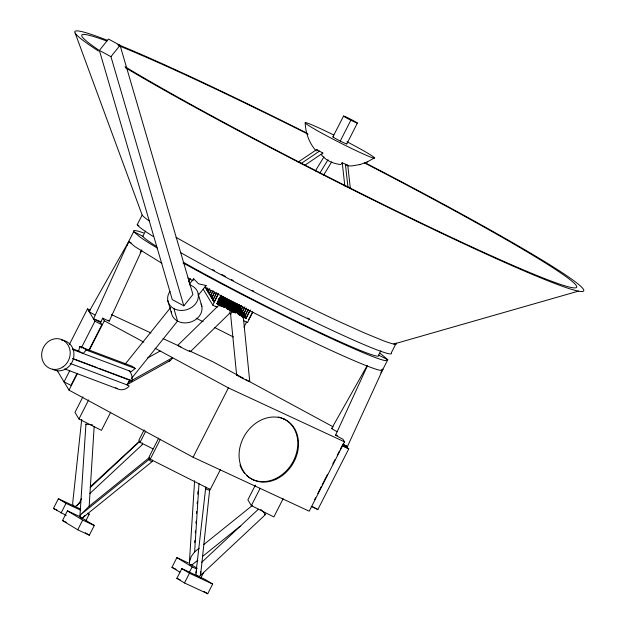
<?xml version="1.0" encoding="UTF-8"?>
<svg xmlns="http://www.w3.org/2000/svg" width="625" height="625" viewBox="0 0 625 625"><rect width="100%" height="100%" fill="white"/><g stroke="black" fill="none" stroke-linecap="round" stroke-linejoin="round"><path stroke-width="0.94" d="M194.609 480.719L189.43 561.914L189.719 564.367L190.305 564.961L192.18 564.703L197.867 560.219M200.711 571.578L200.563 575.406L199.328 576.195L197.242 576.328L196.102 574.547L195.992 573.078L205.797 486.992M194.695 542.547L194.82 540.609M195.312 532.867L195.438 530.93M195.938 523.18L196.055 521.242M196.555 513.492L196.672 511.555M197.172 503.805L197.297 501.867M197.789 494.125L197.977 491.219M189.43 561.914L191.219 556.508L194.625 551.906L198.992 483.531M92.758 424.969L85.938 424.156L79.977 515.266L80.266 517.641L80.859 518.164L82.75 517.688L152.281 461.469L152.594 460.07M149.594 458.18L148.789 459.625L79.977 515.266L89.164 506.25L94.156 426.586M81.711 419.406L72.68 503.148L73.125 505.781L73.805 506.453L75.867 506.258L80.656 502.094M209.727 489.094L200.563 575.406L265.641 514.414L260.781 509.383M195.992 573.078L196.578 570.078M86.188 350.016L83.18 353.508L78.68 351.078L79.766 346.539L83.219 347.805L86.188 350.016L135.203 368.492L131.289 371.648L72.773 349.586M127.016 245.547L128.859 241.328M127.812 383.719L130.172 380.094M193.164 280.109L193.688 278.805L198.547 283.828L206.094 285.516L204.984 287.242L229.922 300.477A142.773 7.469 27 0 0 380.383 370.375L382.836 369.438L387.781 359.734L381.57 354.43A142.773 7.469 27 0 0 379.727 353.148M81.492 498.656L79.57 502.492L77.102 505.406M88.625 350.719L101.875 324.719L100.531 322.484L102.742 318.156L104.313 318.938A7.789 0.406 27 0 0 108.281 320.273M109.289 321.016L141.828 250.164M335.617 435.07L367.336 365.992M382.492 369.148L382.836 369.438L347.406 446.602L342.43 444.406M93.602 318.789L128.773 241.406L89.133 311.578M69.398 344.414L87.508 308.883L90.109 310.195M153.094 236.391A142.773 7.469 27 0 1 137.211 224.727L142.156 215.023L75.18 33.125M69.773 370.625L64.031 381.891L70.961 385.383L77.148 373.25M81.25 348.086L94.938 321.219L87.508 308.883M156.469 246.406A132.469 6.93 27 0 1 142.852 236.281L145.5 231.086M335.758 435.023A7.789 0.406 27 0 0 342.953 439.227L344.539 441.859L309.211 511.195L193.07 457.242L69 390.133L77.391 373.664M89.32 350.258L104.328 320.797L102.742 318.156M82.922 396.805L74.977 412.406L78.945 418.992L101.461 430.336L110.734 412.141M78.945 418.992L88.656 399.922M66.219 515.477L53.438 508.445L58.383 498.734L80.75 509.125M61.055 513.078L66 503.375L58.383 498.734M70.117 363.422L127.164 384.93L129.711 379.922L131.82 381.039A10.906 9.859 -69.3 0 0 129.172 370.852M62.484 520.539L67.438 510.828L79.047 516.227L94.289 525.492L89.344 535.203L77.727 529.805L62.484 520.539L66.633 522.461M188.578 281.93L190.328 278.484M77.727 529.805L82.672 520.102L67.438 510.828M85.93 520.633L89.227 514.164L87.703 513.234M207.469 288.031L206.609 289.727L205.523 287.93L207.609 288.984M209.141 289.242L207.844 291.781L206.766 289.992L207.625 288.297M210.812 290.453L209.086 293.844L208 292.047L209.734 288.656M212.914 290.812L210.32 295.898L209.242 294.102L210.969 290.711M214.586 292.023L211.562 297.953L210.484 296.156L213.07 291.078M144.117 429.891L138.82 440.289L140.055 442.344L153.109 448.922M216.258 293.234L212.805 300.008L211.719 298.219L214.742 292.281M140.055 442.344L145.797 431.078M218.359 293.594L214.039 302.07L212.961 300.273L216.844 292.648M216.828 307.141L212.789 305.102L218.523 293.836M220.703 295.844L216.969 303.766L220.789 295.969M221.352 295.148L216.984 303.734L222.945 306.734M158.695 438.086L148.977 457.148L150.219 459.211L210.266 489.477L220.422 469.539M150.219 459.211L160.375 439.273M236.719 305.398L237.422 304.008L221.148 295.805M237.953 307.453L239.523 304.375M241.039 305.32L239.742 307.859L220.047 297.93M239.195 309.508L241.195 305.578M242.711 306.523L240.984 309.914L218.719 298.695M240.43 311.562L242.867 306.789M244.812 306.891L242.219 311.977L218.242 299.891M241.672 313.625L244.539 308M332.93 136.891L343.531 116.094M246.484 308.094L243.461 314.031L217.773 301.086M242.914 315.68L246.641 308.359M248.156 309.305L244.695 316.086L217.297 302.273M244.148 317.734L248.312 309.57M245.938 318.141L238.227 314.266L245.938 318.141L249.82 310.516M241.523 316.102L246.094 318.406L250.414 309.93M243.969 327.148L246.602 321.984M248.711 319.539L252.594 311.914M252.758 312.18L247.453 322.578L243.312 320.484M340.258 141.047L350.859 120.242M346.797 143.883L357.398 123.078M193.07 457.242L228.398 387.906L344.539 441.859M179.953 572.211L171.938 567.336L176.883 557.625L188.492 563.023M176.867 578.328L181.812 568.617L205.039 579.406L212.664 584.047L207.719 593.75L184.492 582.961L176.867 578.328L180.312 579.922M189.234 572.562L192.125 566.898L176.883 557.625M184.492 582.961L189.438 573.25L181.812 568.617M200.852 577.953L203.734 572.297M255.383 485.102L247.875 499.836L251.344 505.594L273.859 516.945L283.133 498.742M251.344 505.594L260.172 488.258M183.68 262.469A132.469 6.93 27 0 0 312.984 329.203A132.469 6.93 27 0 0 378.609 355.109L380.82 350.773M314.703 499.516L315.586 497.781M317.797 493.445L321.328 486.516M322.211 484.781L327.508 474.383M332.805 463.984L335.016 459.648M337.227 455.312L339.43 450.984M340.312 449.25L342.078 445.781L348.766 448.867L317.859 509.531L311.172 506.445M140.227 252.586L141.656 250.047M331.656 428.492L367.102 365.75M380.773 372.906L382.836 369.438M315.336 171L323.977 156.859M319.938 172.961L328.047 159.711M323.578 175.156L331.719 161.852M89.898 493.484L142.5 444.453L142.469 443M128.781 241.633L131.219 242.953M99.375 50.406L108.484 39.055L120.062 45.312L192.945 294.5L183.836 305.852L172.258 299.586L99.375 50.406L110.953 56.664L183.836 305.852M110.953 56.664L120.062 45.312M125.055 364.305L170.609 307.555M189.438 284.102L193.688 278.805M131.391 378.586L177.547 321.078L173.906 308.617M198.203 295.352L206.094 285.516M85.125 515.352L82.75 517.688M190.438 351.594L229.43 313.492L230.328 311.758C228.617 307.18 222.758 305.75 218.32 305.703L177.695 345.398A7.789 0.406 27 0 0 189.711 351.453L190.297 351.641A7.789 0.406 27 0 0 189.312 350.789L212.539 361.586L243.555 378.359M201.734 562.312L258.438 509.172M90.484 486.555L139.438 441.312M90.164 487.625L139.945 441.227M89.164 506.25L149.648 457.344M194.625 551.906L199.188 548.234M203.75 544.57L252.391 505.469M202.398 556.57L240.164 526.211M298.109 162.117L316.688 149.562L322.859 153.062L322.398 153.93M300.828 163.711L319.414 151.156M305.086 165.07L322.859 153.062M367.055 162.047L374.539 157.859M147.406 358.109L160.164 350.992M126.891 384.75L169.969 360.727M348.039 165.836L351.945 165.93L360.172 164.484M359.672 164.68L367.648 161.82M393.812 344.031L578.453 291.125M350.344 188.477L347.758 165.219L342.258 162.836L341.43 163.211L341.664 163.859M142.078 444.539L142.5 444.453M265.641 514.414L264.531 514.344M152.281 461.469L151.141 461.336L148.789 459.625M347.758 165.219L345.828 165.117M93.617 318.797L101.094 321.758M340.906 164.531C333.492 163.82 325.945 160.688 321.32 154.656M209.883 490.383L206.766 489.422L205.336 487.891M79.766 346.539L132.336 366.32L135.203 368.492M72.609 348.789L78.68 351.078M72.672 358.422L97.117 367.633M98.93 368.32L129.711 379.922M72.969 358.852L131.82 381.039M64.688 368.922L117.203 388.719M111.359 314.578L150.953 332.969M163.07 338.602L181.016 346.938M66 503.375L80.625 510.164M87.508 513.367L89.227 514.164M192.125 566.898L196.273 568.828M82.672 520.102L94.289 525.492M53.438 508.445L56.875 510.047M189.438 573.25L212.664 584.047M171.938 567.336L176.086 569.266M137.211 224.727L138.883 225.57M142.852 236.281L133.68 231.664L128.734 241.367L134.945 246.672L161.906 263.289M378.609 355.109L387.781 359.734L385.328 360.672A142.773 7.469 27 0 1 182.992 262.859M220.516 296.734L238.5 305.805M206.766 289.992L208.844 291.039M220.672 297L240.742 307.117M208 292.047L209.391 292.742M219.344 297.766L241.984 309.172M209.242 294.102L211.32 295.148M218.875 298.961L242.523 310.875M210.484 296.156L212.562 297.211M218.398 300.148L244.461 313.281M211.719 298.219L213.109 298.914M217.93 301.344L245.695 315.344M212.961 300.273L214.344 300.969M217.461 302.539L246.242 317.047M224.523 307.375L216.812 303.5L224.531 307.352M227.094 308.672L235.656 312.977L226.242 308.219M227.055 308.805L233.312 311.961M215.414 306.242L217.086 307.086M229.438 313.312L231.055 314.125L229.43 313.492M196.227 318.227L203.156 321.727M214.43 327.406L233.492 337.016M95.422 319.914L100.531 322.484M342.578 444.602L347.773 447.219L347.406 446.602A7.789 0.406 27 0 0 346.281 445.805M94.938 321.219L101.875 324.719M245.883 379.617L333.211 426.859M104.328 320.797L143.844 342.164M155.008 348.211L228.398 387.906M127.164 384.93L129.258 386.062A10.906 9.859 -69.3 0 1 115.766 387.75M342.383 445.391L348.766 448.867M312.273 506.492L317.859 509.531M187.883 277.93L192.922 280.719M176.008 237.344L211.977 257.484A142.773 7.469 27 0 0 339.023 321.516L364.188 332.859L382.867 340.539A142.773 7.469 27 0 0 396.258 343.094L391.312 352.797A142.773 7.469 27 0 1 320.047 324.625A142.773 7.469 27 0 1 180.312 252.438M283.5 418.75L284.258 419.219M252.586 479.422L253.352 479.883M190.898 564.484L197.32 568.391M203.906 591.43L207.719 593.75M85.336 532.766L89.344 535.203M236.977 375.164L237.75 375.664A7.789 0.406 27 0 0 249.758 381.719L243.453 318.367C240.781 314.82 236.148 310.984 231.445 312.312L230.57 314.07L236.625 374.867M343.039 443.797L345.82 446.109M86.336 424.797L85.938 424.156M316.164 150.984C309.336 143.266 305.562 133.18 305.195 122.914M316.688 149.562L317.195 150.258M237.422 304.008L246.094 318.406M203.219 289.227L212.789 305.102M57.094 370.375L69 390.133M198.234 293.984L201.875 306.445M167.797 300.547L171.445 313.008M345.414 164.258L348 187.516M342.258 162.836L344.844 186.094M382.703 369.492A7.789 0.406 27 0 1 382.102 369.297M157.211 248.008A142.773 7.469 27 0 1 139.891 236.969L133.68 231.664A142.773 7.469 27 0 1 143.586 232.938M309.398 318.867A132.469 6.93 27 0 1 307.609 318.008M253.836 291.219A132.469 6.93 27 0 1 252.117 290.336M233.227 280.508A132.469 6.93 27 0 1 231.469 279.586M225.383 276.367A132.469 6.93 27 0 1 221.945 274.539M214.406 270.5A132.469 6.93 27 0 1 212.773 269.617M149.57 221.164A142.773 7.469 27 0 1 142.156 215.023M364.875 162.664A285.531 14.945 27 0 1 548.18 280.898A285.531 14.945 27 0 1 125.266 67.625M98.492 51.07A285.531 14.945 27 0 1 107.133 40.211M117.953 44.547A285.531 14.945 27 0 1 306.828 133.094M364.336 162.852A277.734 14.539 27 0 1 539.539 276.562A277.734 14.539 27 0 1 125.102 66.742M98.555 49.953A277.734 14.539 27 0 1 106.922 41.117M118.125 45.461A277.734 14.539 27 0 1 308.109 134.195M346.922 141.734A38.961 2.039 27 0 1 368.5 156.219A38.961 2.039 27 0 1 310.68 126.805A38.961 2.039 27 0 1 333.781 135.047M346.461 143.594A7.789 0.406 27 0 1 339.352 140.586A7.789 0.406 27 0 1 333.664 137.031M201.125 304.016A15.586 12.961 -16.3 0 1 189.492 322.383A15.586 12.961 -16.3 0 1 171.266 311.312M189.531 284.82A15.586 12.961 -16.3 0 1 196.664 302.172A15.586 12.961 -16.3 0 1 175.305 309.281A15.586 12.961 -16.3 0 1 170.039 291.312M336.352 435.211A7.789 0.406 27 0 1 337.375 435.633M94.836 314.883A7.789 0.406 27 0 1 89.766 311.664M236.961 375.156A7.789 0.406 27 0 1 237.352 375.008M337.18 431.719A7.789 0.406 27 0 1 332.391 428.633M168.25 361.625A7.789 7.039 -69.3 0 0 172.57 357.703L128.352 382.367A7.789 3.922 12.5 0 0 129.305 381.602M52.609 369.328A15.586 14.086 -69.3 0 0 71.055 363.922A15.586 14.086 -69.3 0 0 69.711 343.805L66.773 341.602L63.289 340.328A15.586 14.086 -69.3 0 0 61.453 340.078M278.234 417.031A34.094 27.953 -58.7 0 1 292.93 461.875A34.094 27.953 -58.7 0 1 246.539 475.336M244.633 473.32A34.094 27.953 -58.7 0 1 239.977 465.047M345.844 117.578A7.789 0.406 27 0 0 357.266 123.133A7.789 0.406 27 0 0 348.289 118.047A7.789 0.406 27 0 0 345.844 117.578M275.836 479.344A34.094 27.953 -58.7 0 0 290.312 423.305A34.094 27.953 -58.7 0 0 240.266 446A34.094 27.953 -58.7 0 0 275.836 479.344M63.141 366.797A15.586 14.086 -69.3 0 0 62.992 340.18A15.586 14.086 -69.3 0 0 41.648 355.172A15.586 14.086 -69.3 0 0 63.141 366.797"/></g></svg>
